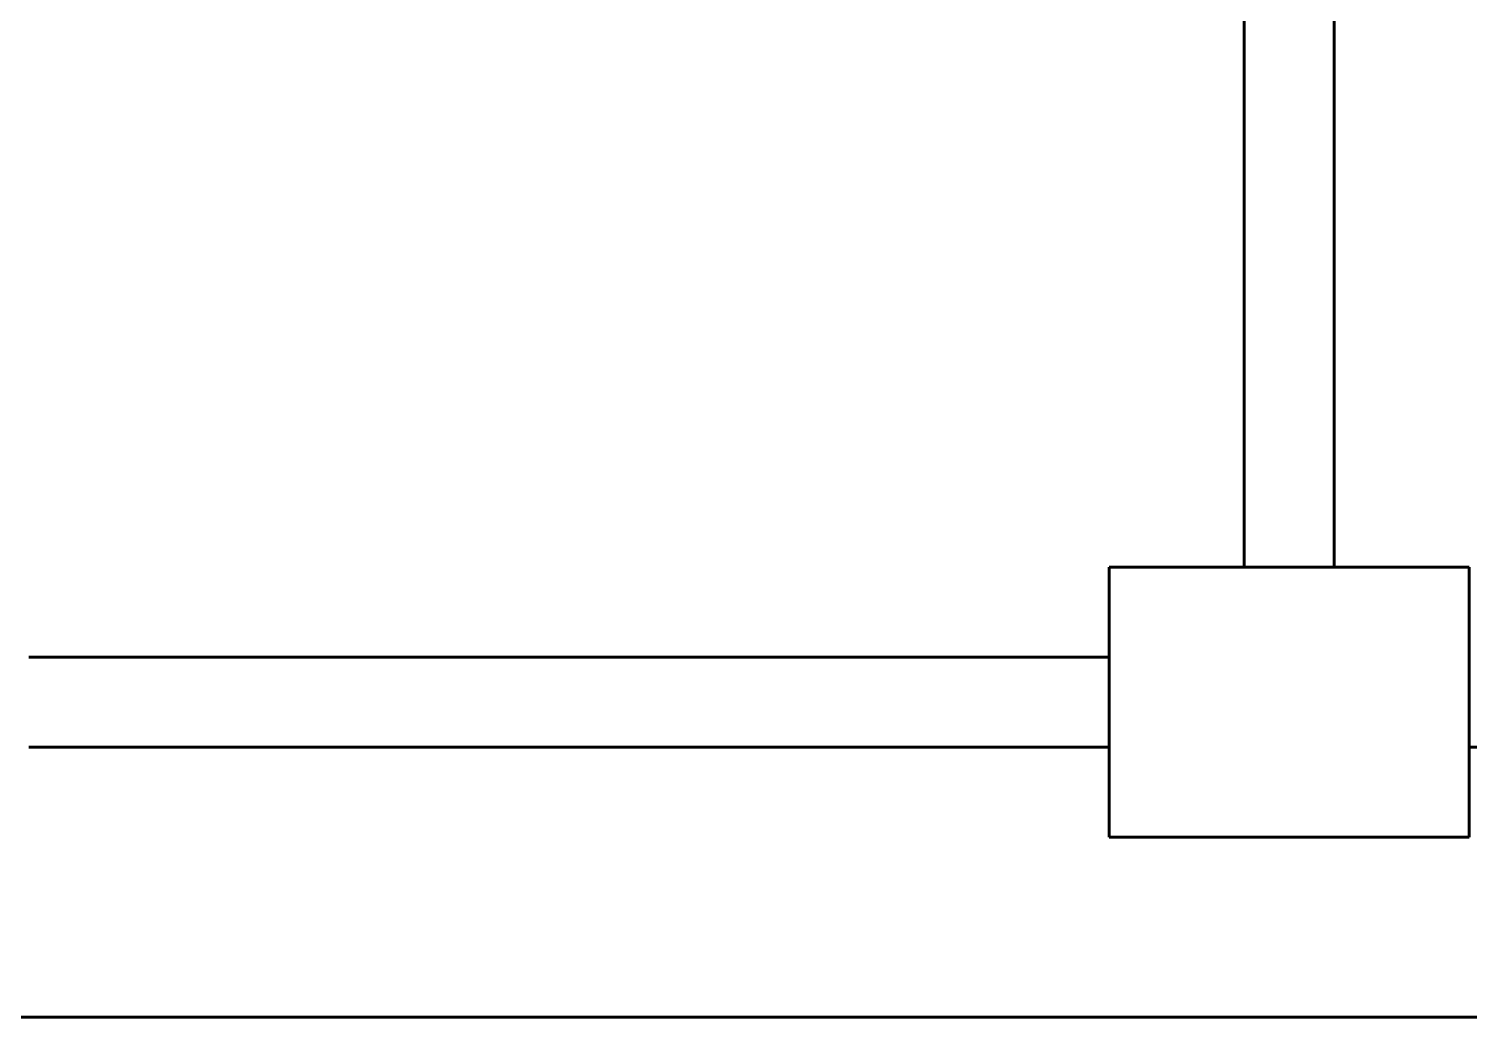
# Model space of a CAD drawing. Extents: x 0 to 297, y 0 to 292.
# Drawn here: x 156.64 to 164.64, y 67.02 to 72.51 of the extents above; entities that cross this region are included whole.
import ezdxf

# ---------------------------------------------------------------- set-up
doc = ezdxf.new("R2010")
doc.units = 0
doc.header["$MEASUREMENT"] = 0
doc.linetypes.add('K5LT_BASIC', pattern=[0])
doc.layers.add('Системный слой', color=7, linetype='Continuous')

# ---------------------------------------------------------------- blocks, each defined once
blk = doc.blocks.new('*U')
at = {"layer": 'Системный слой', "linetype": 'K5LT_BASIC', "lineweight": 60}
for p, q in [((164.642, 69.5189), (162.642, 69.5189)), ((162.642, 69.5189), (162.642, 68.0189)), ((164.642, 69.5189), (162.642, 69.5189)), ((162.642, 69.5189), (162.642, 68.0189)), ((164.642, 69.5189), (162.642, 69.5189)), ((162.642, 69.5189), (162.642, 68.0189)), ((164.642, 69.5189), (162.642, 69.5189)), ((162.642, 69.5189), (162.642, 68.0189)), ((164.642, 68.0189), (164.642, 69.5189)), ((164.642, 68.0189), (164.642, 69.5189)), ((164.642, 68.0189), (164.642, 69.5189)), ((164.642, 68.0189), (164.642, 69.5189)), ((162.642, 68.0189), (164.642, 68.0189)), ((162.642, 68.0189), (164.642, 68.0189)), ((162.642, 68.0189), (164.642, 68.0189)), ((162.642, 68.0189), (164.642, 68.0189))]:
    blk.add_line(p, q, dxfattribs=at)

msp = doc.modelspace()

# ---------------------------------------------------------------- linework, layer by layer
at = {"layer": 'Системный слой', "linetype": 'K5LT_BASIC', "lineweight": 60}
for p, q in [((163.3917, 69.5185), (163.3917, 83.5185)), ((163.8917, 69.5185), (163.8917, 83.5185)), ((162.642, 69.5189), (162.642, 68.0189)), ((162.642, 69.5189), (164.642, 69.5189)), ((164.642, 69.5189), (162.642, 69.5189)), ((162.642, 68.0189), (162.642, 69.5189)), ((162.642, 69.5189), (162.642, 68.0189)), ((162.642, 69.5189), (164.642, 69.5189)), ((162.642, 69.5189), (162.642, 68.0189)), ((162.642, 69.5189), (164.642, 69.5189)), ((164.642, 69.5189), (162.642, 69.5189)), ((162.642, 68.0189), (162.642, 69.5189)), ((162.642, 69.5189), (162.642, 68.0189)), ((162.642, 69.5189), (164.642, 69.5189)), ((162.642, 69.5189), (162.642, 68.0189)), ((162.642, 69.5189), (164.642, 69.5189)), ((163.1417, 69.5185), (162.642, 69.5189)), ((164.642, 69.5189), (162.642, 69.5189)), ((164.642, 69.5189), (164.642, 68.0189)), ((164.642, 69.5189), (164.642, 68.0189)), ((164.642, 69.5189), (164.642, 68.0189)), ((164.642, 69.5189), (164.642, 68.0189)), ((164.642, 69.5189), (164.642, 68.0189)), ((164.642, 69.5189), (164.642, 68.0189)), ((164.642, 69.5189), (164.642, 68.0189)), ((164.642, 69.5189), (164.642, 68.0189)), ((164.642, 69.5189), (164.642, 68.0189)), ((164.642, 69.5189), (164.642, 68.0189)), ((156.6422, 69.019), (162.6422, 69.019)), ((162.642, 68.5189), (156.642, 68.5189)), ((170.642, 68.5189), (164.642, 68.5189)), ((164.642, 68.0189), (162.642, 68.0189)), ((162.642, 68.0189), (164.642, 68.0189)), ((164.642, 68.0189), (162.642, 68.0189)), ((162.642, 68.0189), (164.642, 68.0189)), ((164.642, 68.0189), (162.642, 68.0189)), ((162.642, 68.0189), (164.642, 68.0189)), ((164.642, 68.0189), (162.642, 68.0189)), ((162.642, 68.0189), (164.642, 68.0189)), ((164.642, 68.0189), (162.642, 68.0189)), ((162.642, 68.0189), (164.642, 68.0189)), ((163.892, 68.0189), (163.142, 68.0189)), ((163.892, 68.0189), (163.142, 68.0189)), ((163.892, 68.0189), (163.142, 68.0189)), ((163.892, 68.0189), (163.142, 68.0189)), ((163.892, 68.0189), (163.142, 68.0189)), ((135.6417, 67.0189), (178.6417, 67.0189))]:
    msp.add_line(p, q, dxfattribs=at)

# ---------------------------------------------------------------- block references
at = {"layer": 'Системный слой'}
msp.add_blockref('*U', (0, 0), dxfattribs=at)
msp.add_blockref('*U', (0, 0), dxfattribs=at)
msp.add_blockref('*U', (0, 0), dxfattribs=at)
msp.add_blockref('*U', (0, 0), dxfattribs=at)
msp.add_blockref('*U', (0, 0), dxfattribs=at)
msp.add_blockref('*U', (0, 0), dxfattribs=at)
msp.add_blockref('*U', (0, 0), dxfattribs=at)
msp.add_blockref('*U', (0, 0), dxfattribs=at)
msp.add_blockref('*U', (0, 0), dxfattribs=at)
msp.add_blockref('*U', (0, 0), dxfattribs=at)
msp.add_blockref('*U', (0, 0), dxfattribs=at)
msp.add_blockref('*U', (0, 0), dxfattribs=at)
msp.add_blockref('*U', (0, 0), dxfattribs=at)
msp.add_blockref('*U', (0, 0), dxfattribs=at)
msp.add_blockref('*U', (0, 0), dxfattribs=at)
msp.add_blockref('*U', (0, 0), dxfattribs=at)
msp.add_blockref('*U', (0, 0), dxfattribs=at)
msp.add_blockref('*U', (0, 0), dxfattribs=at)
msp.add_blockref('*U', (0, 0), dxfattribs=at)
msp.add_blockref('*U', (0, 0), dxfattribs=at)
msp.add_blockref('*U', (0, 0), dxfattribs=at)
msp.add_blockref('*U', (0, 0), dxfattribs=at)
msp.add_blockref('*U', (0, 0), dxfattribs=at)
msp.add_blockref('*U', (0, 0), dxfattribs=at)
msp.add_blockref('*U', (0, 0), dxfattribs=at)
msp.add_blockref('*U', (0, 0), dxfattribs=at)
msp.add_blockref('*U', (0, 0), dxfattribs=at)
msp.add_blockref('*U', (0, 0), dxfattribs=at)
msp.add_blockref('*U', (0, 0), dxfattribs=at)
msp.add_blockref('*U', (0, 0), dxfattribs=at)
msp.add_blockref('*U', (0, 0), dxfattribs=at)
msp.add_blockref('*U', (0, 0), dxfattribs=at)
msp.add_blockref('*U', (0, 0), dxfattribs=at)
msp.add_blockref('*U', (0, 0), dxfattribs=at)
msp.add_blockref('*U', (0, 0), dxfattribs=at)
msp.add_blockref('*U', (0, 0), dxfattribs=at)
msp.add_blockref('*U', (0, 0), dxfattribs=at)
msp.add_blockref('*U', (0, 0), dxfattribs=at)
msp.add_blockref('*U', (0, 0), dxfattribs=at)
msp.add_blockref('*U', (0, 0), dxfattribs=at)
msp.add_blockref('*U', (0, 0), dxfattribs=at)
msp.add_blockref('*U', (0, 0), dxfattribs=at)
msp.add_blockref('*U', (0, 0), dxfattribs=at)
msp.add_blockref('*U', (0, 0), dxfattribs=at)
msp.add_blockref('*U', (0, 0), dxfattribs=at)
msp.add_blockref('*U', (0, 0), dxfattribs=at)
msp.add_blockref('*U', (0, 0), dxfattribs=at)
msp.add_blockref('*U', (0, 0), dxfattribs=at)
msp.add_blockref('*U', (0, 0), dxfattribs=at)
msp.add_blockref('*U', (0, 0), dxfattribs=at)
msp.add_blockref('*U', (0, 0), dxfattribs=at)
msp.add_blockref('*U', (0, 0), dxfattribs=at)
msp.add_blockref('*U', (0, 0), dxfattribs=at)
msp.add_blockref('*U', (0, 0), dxfattribs=at)
msp.add_blockref('*U', (0, 0), dxfattribs=at)
msp.add_blockref('*U', (0, 0), dxfattribs=at)
msp.add_blockref('*U', (0, 0), dxfattribs=at)
msp.add_blockref('*U', (0, 0), dxfattribs=at)
msp.add_blockref('*U', (0, 0), dxfattribs=at)
msp.add_blockref('*U', (0, 0), dxfattribs=at)
msp.add_blockref('*U', (0, 0), dxfattribs=at)
msp.add_blockref('*U', (0, 0), dxfattribs=at)
msp.add_blockref('*U', (0, 0), dxfattribs=at)
msp.add_blockref('*U', (0, 0), dxfattribs=at)
msp.add_blockref('*U', (0, 0), dxfattribs=at)
msp.add_blockref('*U', (0, 0), dxfattribs=at)
msp.add_blockref('*U', (0, 0), dxfattribs=at)
msp.add_blockref('*U', (0, 0), dxfattribs=at)
msp.add_blockref('*U', (0, 0), dxfattribs=at)
msp.add_blockref('*U', (0, 0), dxfattribs=at)
msp.add_blockref('*U', (0, 0), dxfattribs=at)
msp.add_blockref('*U', (0, 0), dxfattribs=at)
msp.add_blockref('*U', (0, 0), dxfattribs=at)
msp.add_blockref('*U', (0, 0), dxfattribs=at)
msp.add_blockref('*U', (0, 0), dxfattribs=at)
msp.add_blockref('*U', (0, 0), dxfattribs=at)
msp.add_blockref('*U', (0, 0), dxfattribs=at)
msp.add_blockref('*U', (0, 0), dxfattribs=at)
msp.add_blockref('*U', (0, 0), dxfattribs=at)
msp.add_blockref('*U', (0, 0), dxfattribs=at)
msp.add_blockref('*U', (0, 0), dxfattribs=at)
msp.add_blockref('*U', (0, 0), dxfattribs=at)
msp.add_blockref('*U', (0, 0), dxfattribs=at)
msp.add_blockref('*U', (0, 0), dxfattribs=at)
msp.add_blockref('*U', (0, 0), dxfattribs=at)
msp.add_blockref('*U', (0, 0), dxfattribs=at)
msp.add_blockref('*U', (0, 0), dxfattribs=at)
msp.add_blockref('*U', (0, 0), dxfattribs=at)
msp.add_blockref('*U', (0, 0), dxfattribs=at)
msp.add_blockref('*U', (0, 0), dxfattribs=at)
msp.add_blockref('*U', (0, 0), dxfattribs=at)
msp.add_blockref('*U', (0, 0), dxfattribs=at)
msp.add_blockref('*U', (0, 0), dxfattribs=at)
msp.add_blockref('*U', (0, 0), dxfattribs=at)
msp.add_blockref('*U', (0, 0), dxfattribs=at)
msp.add_blockref('*U', (0, 0), dxfattribs=at)
msp.add_blockref('*U', (0, 0), dxfattribs=at)
msp.add_blockref('*U', (0, 0), dxfattribs=at)
msp.add_blockref('*U', (0, 0), dxfattribs=at)
msp.add_blockref('*U', (0, 0), dxfattribs=at)
msp.add_blockref('*U', (0, 0), dxfattribs=at)
msp.add_blockref('*U', (0, 0), dxfattribs=at)
msp.add_blockref('*U', (0, 0), dxfattribs=at)
msp.add_blockref('*U', (0, 0), dxfattribs=at)
msp.add_blockref('*U', (0, 0), dxfattribs=at)
msp.add_blockref('*U', (0, 0), dxfattribs=at)
msp.add_blockref('*U', (0, 0), dxfattribs=at)
msp.add_blockref('*U', (0, 0), dxfattribs=at)
msp.add_blockref('*U', (0, 0), dxfattribs=at)
msp.add_blockref('*U', (0, 0), dxfattribs=at)
msp.add_blockref('*U', (0, 0), dxfattribs=at)
msp.add_blockref('*U', (0, 0), dxfattribs=at)
msp.add_blockref('*U', (0, 0), dxfattribs=at)
msp.add_blockref('*U', (0, 0), dxfattribs=at)
msp.add_blockref('*U', (0, 0), dxfattribs=at)
msp.add_blockref('*U', (0, 0), dxfattribs=at)
msp.add_blockref('*U', (0, 0), dxfattribs=at)
msp.add_blockref('*U', (0, 0), dxfattribs=at)
msp.add_blockref('*U', (0, 0), dxfattribs=at)
msp.add_blockref('*U', (0, 0), dxfattribs=at)
msp.add_blockref('*U', (0, 0), dxfattribs=at)
msp.add_blockref('*U', (0, 0), dxfattribs=at)
msp.add_blockref('*U', (0, 0), dxfattribs=at)
msp.add_blockref('*U', (0, 0), dxfattribs=at)
msp.add_blockref('*U', (0, 0), dxfattribs=at)
msp.add_blockref('*U', (0, 0), dxfattribs=at)
msp.add_blockref('*U', (0, 0), dxfattribs=at)
msp.add_blockref('*U', (0, 0), dxfattribs=at)
msp.add_blockref('*U', (0, 0), dxfattribs=at)
msp.add_blockref('*U', (0, 0), dxfattribs=at)
msp.add_blockref('*U', (0, 0), dxfattribs=at)
msp.add_blockref('*U', (0, 0), dxfattribs=at)
msp.add_blockref('*U', (0, 0), dxfattribs=at)
msp.add_blockref('*U', (0, 0), dxfattribs=at)
msp.add_blockref('*U', (0, 0), dxfattribs=at)
msp.add_blockref('*U', (0, 0), dxfattribs=at)
msp.add_blockref('*U', (0, 0), dxfattribs=at)
msp.add_blockref('*U', (0, 0), dxfattribs=at)
msp.add_blockref('*U', (0, 0), dxfattribs=at)
msp.add_blockref('*U', (0, 0), dxfattribs=at)
msp.add_blockref('*U', (0, 0), dxfattribs=at)
msp.add_blockref('*U', (0, 0), dxfattribs=at)
msp.add_blockref('*U', (0, 0), dxfattribs=at)
msp.add_blockref('*U', (0, 0), dxfattribs=at)
msp.add_blockref('*U', (0, 0), dxfattribs=at)
msp.add_blockref('*U', (0, 0), dxfattribs=at)
msp.add_blockref('*U', (0, 0), dxfattribs=at)
msp.add_blockref('*U', (0, 0), dxfattribs=at)
msp.add_blockref('*U', (0, 0), dxfattribs=at)
msp.add_blockref('*U', (0, 0), dxfattribs=at)
msp.add_blockref('*U', (0, 0), dxfattribs=at)
msp.add_blockref('*U', (0, 0), dxfattribs=at)
msp.add_blockref('*U', (0, 0), dxfattribs=at)
msp.add_blockref('*U', (0, 0), dxfattribs=at)
msp.add_blockref('*U', (0, 0), dxfattribs=at)
msp.add_blockref('*U', (0, 0), dxfattribs=at)
msp.add_blockref('*U', (0, 0), dxfattribs=at)
msp.add_blockref('*U', (0, 0), dxfattribs=at)
msp.add_blockref('*U', (0, 0), dxfattribs=at)
msp.add_blockref('*U', (0, 0), dxfattribs=at)
msp.add_blockref('*U', (0, 0), dxfattribs=at)
msp.add_blockref('*U', (0, 0), dxfattribs=at)
msp.add_blockref('*U', (0, 0), dxfattribs=at)
msp.add_blockref('*U', (0, 0), dxfattribs=at)
msp.add_blockref('*U', (0, 0), dxfattribs=at)
msp.add_blockref('*U', (0, 0), dxfattribs=at)
msp.add_blockref('*U', (0, 0), dxfattribs=at)
msp.add_blockref('*U', (0, 0), dxfattribs=at)
msp.add_blockref('*U', (0, 0), dxfattribs=at)
msp.add_blockref('*U', (0, 0), dxfattribs=at)
msp.add_blockref('*U', (0, 0), dxfattribs=at)
msp.add_blockref('*U', (0, 0), dxfattribs=at)
msp.add_blockref('*U', (0, 0), dxfattribs=at)
msp.add_blockref('*U', (0, 0), dxfattribs=at)
msp.add_blockref('*U', (0, 0), dxfattribs=at)
msp.add_blockref('*U', (0, 0), dxfattribs=at)
msp.add_blockref('*U', (0, 0), dxfattribs=at)
msp.add_blockref('*U', (0, 0), dxfattribs=at)
msp.add_blockref('*U', (0, 0), dxfattribs=at)
msp.add_blockref('*U', (0, 0), dxfattribs=at)
msp.add_blockref('*U', (0, 0), dxfattribs=at)
msp.add_blockref('*U', (0, 0), dxfattribs=at)
msp.add_blockref('*U', (0, 0), dxfattribs=at)
msp.add_blockref('*U', (0, 0), dxfattribs=at)
msp.add_blockref('*U', (0, 0), dxfattribs=at)
msp.add_blockref('*U', (0, 0), dxfattribs=at)
msp.add_blockref('*U', (0, 0), dxfattribs=at)
msp.add_blockref('*U', (0, 0), dxfattribs=at)
msp.add_blockref('*U', (0, 0), dxfattribs=at)
msp.add_blockref('*U', (0, 0), dxfattribs=at)
msp.add_blockref('*U', (0, 0), dxfattribs=at)
msp.add_blockref('*U', (0, 0), dxfattribs=at)
msp.add_blockref('*U', (0, 0), dxfattribs=at)
msp.add_blockref('*U', (0, 0), dxfattribs=at)
msp.add_blockref('*U', (0, 0), dxfattribs=at)
msp.add_blockref('*U', (0, 0), dxfattribs=at)
msp.add_blockref('*U', (0, 0), dxfattribs=at)
msp.add_blockref('*U', (0, 0), dxfattribs=at)
msp.add_blockref('*U', (0, 0), dxfattribs=at)
msp.add_blockref('*U', (0, 0), dxfattribs=at)
msp.add_blockref('*U', (0, 0), dxfattribs=at)
msp.add_blockref('*U', (0, 0), dxfattribs=at)
msp.add_blockref('*U', (0, 0), dxfattribs=at)
msp.add_blockref('*U', (0, 0), dxfattribs=at)
msp.add_blockref('*U', (0, 0), dxfattribs=at)
msp.add_blockref('*U', (0, 0), dxfattribs=at)
msp.add_blockref('*U', (0, 0), dxfattribs=at)
msp.add_blockref('*U', (0, 0), dxfattribs=at)
msp.add_blockref('*U', (0, 0), dxfattribs=at)
msp.add_blockref('*U', (0, 0), dxfattribs=at)
msp.add_blockref('*U', (0, 0), dxfattribs=at)
msp.add_blockref('*U', (0, 0), dxfattribs=at)
msp.add_blockref('*U', (0, 0), dxfattribs=at)
msp.add_blockref('*U', (0, 0), dxfattribs=at)
msp.add_blockref('*U', (0, 0), dxfattribs=at)
msp.add_blockref('*U', (0, 0), dxfattribs=at)
msp.add_blockref('*U', (0, 0), dxfattribs=at)
msp.add_blockref('*U', (0, 0), dxfattribs=at)
msp.add_blockref('*U', (0, 0), dxfattribs=at)
msp.add_blockref('*U', (0, 0), dxfattribs=at)
msp.add_blockref('*U', (0, 0), dxfattribs=at)
msp.add_blockref('*U', (0, 0), dxfattribs=at)
msp.add_blockref('*U', (0, 0), dxfattribs=at)
msp.add_blockref('*U', (0, 0), dxfattribs=at)
msp.add_blockref('*U', (0, 0), dxfattribs=at)
msp.add_blockref('*U', (0, 0), dxfattribs=at)
msp.add_blockref('*U', (0, 0), dxfattribs=at)
msp.add_blockref('*U', (0, 0), dxfattribs=at)
msp.add_blockref('*U', (0, 0), dxfattribs=at)
msp.add_blockref('*U', (0, 0), dxfattribs=at)
msp.add_blockref('*U', (0, 0), dxfattribs=at)
msp.add_blockref('*U', (0, 0), dxfattribs=at)
msp.add_blockref('*U', (0, 0), dxfattribs=at)
msp.add_blockref('*U', (0, 0), dxfattribs=at)
msp.add_blockref('*U', (0, 0), dxfattribs=at)
msp.add_blockref('*U', (0, 0), dxfattribs=at)
msp.add_blockref('*U', (0, 0), dxfattribs=at)
msp.add_blockref('*U', (0, 0), dxfattribs=at)
msp.add_blockref('*U', (0, 0), dxfattribs=at)
msp.add_blockref('*U', (0, 0), dxfattribs=at)
msp.add_blockref('*U', (0, 0), dxfattribs=at)
msp.add_blockref('*U', (0, 0), dxfattribs=at)
msp.add_blockref('*U', (0, 0), dxfattribs=at)
msp.add_blockref('*U', (0, 0), dxfattribs=at)
msp.add_blockref('*U', (0, 0), dxfattribs=at)
msp.add_blockref('*U', (0, 0), dxfattribs=at)
msp.add_blockref('*U', (0, 0), dxfattribs=at)
msp.add_blockref('*U', (0, 0), dxfattribs=at)
msp.add_blockref('*U', (0, 0), dxfattribs=at)
msp.add_blockref('*U', (0, 0), dxfattribs=at)
msp.add_blockref('*U', (0, 0), dxfattribs=at)
msp.add_blockref('*U', (0, 0), dxfattribs=at)
msp.add_blockref('*U', (0, 0), dxfattribs=at)
msp.add_blockref('*U', (0, 0), dxfattribs=at)
msp.add_blockref('*U', (0, 0), dxfattribs=at)
msp.add_blockref('*U', (0, 0), dxfattribs=at)
msp.add_blockref('*U', (0, 0), dxfattribs=at)
msp.add_blockref('*U', (0, 0), dxfattribs=at)
msp.add_blockref('*U', (0, 0), dxfattribs=at)
msp.add_blockref('*U', (0, 0), dxfattribs=at)
msp.add_blockref('*U', (0, 0), dxfattribs=at)
msp.add_blockref('*U', (0, 0), dxfattribs=at)
msp.add_blockref('*U', (0, 0), dxfattribs=at)
msp.add_blockref('*U', (0, 0), dxfattribs=at)
msp.add_blockref('*U', (0, 0), dxfattribs=at)
msp.add_blockref('*U', (0, 0), dxfattribs=at)
msp.add_blockref('*U', (0, 0), dxfattribs=at)
msp.add_blockref('*U', (0, 0), dxfattribs=at)
msp.add_blockref('*U', (0, 0), dxfattribs=at)
msp.add_blockref('*U', (0, 0), dxfattribs=at)
msp.add_blockref('*U', (0, 0), dxfattribs=at)
msp.add_blockref('*U', (0, 0), dxfattribs=at)
msp.add_blockref('*U', (0, 0), dxfattribs=at)
msp.add_blockref('*U', (0, 0), dxfattribs=at)
msp.add_blockref('*U', (0, 0), dxfattribs=at)
msp.add_blockref('*U', (0, 0), dxfattribs=at)
msp.add_blockref('*U', (0, 0), dxfattribs=at)
msp.add_blockref('*U', (0, 0), dxfattribs=at)
msp.add_blockref('*U', (0, 0), dxfattribs=at)
msp.add_blockref('*U', (0, 0), dxfattribs=at)
msp.add_blockref('*U', (0, 0), dxfattribs=at)
msp.add_blockref('*U', (0, 0), dxfattribs=at)
msp.add_blockref('*U', (0, 0), dxfattribs=at)
msp.add_blockref('*U', (0, 0), dxfattribs=at)
msp.add_blockref('*U', (0, 0), dxfattribs=at)
msp.add_blockref('*U', (0, 0), dxfattribs=at)
msp.add_blockref('*U', (0, 0), dxfattribs=at)
msp.add_blockref('*U', (0, 0), dxfattribs=at)
msp.add_blockref('*U', (0, 0), dxfattribs=at)
msp.add_blockref('*U', (0, 0), dxfattribs=at)
msp.add_blockref('*U', (0, 0), dxfattribs=at)
msp.add_blockref('*U', (0, 0), dxfattribs=at)
msp.add_blockref('*U', (0, 0), dxfattribs=at)
msp.add_blockref('*U', (0, 0), dxfattribs=at)
msp.add_blockref('*U', (0, 0), dxfattribs=at)
msp.add_blockref('*U', (0, 0), dxfattribs=at)
msp.add_blockref('*U', (0, 0), dxfattribs=at)
msp.add_blockref('*U', (0, 0), dxfattribs=at)
msp.add_blockref('*U', (0, 0), dxfattribs=at)
msp.add_blockref('*U', (0, 0), dxfattribs=at)
msp.add_blockref('*U', (0, 0), dxfattribs=at)
msp.add_blockref('*U', (0, 0), dxfattribs=at)
msp.add_blockref('*U', (0, 0), dxfattribs=at)
msp.add_blockref('*U', (0, 0), dxfattribs=at)
msp.add_blockref('*U', (0, 0), dxfattribs=at)
msp.add_blockref('*U', (0, 0), dxfattribs=at)
msp.add_blockref('*U', (0, 0), dxfattribs=at)
msp.add_blockref('*U', (0, 0), dxfattribs=at)
msp.add_blockref('*U', (0, 0), dxfattribs=at)
msp.add_blockref('*U', (0, 0), dxfattribs=at)
msp.add_blockref('*U', (0, 0), dxfattribs=at)
msp.add_blockref('*U', (0, 0), dxfattribs=at)
msp.add_blockref('*U', (0, 0), dxfattribs=at)
msp.add_blockref('*U', (0, 0), dxfattribs=at)
msp.add_blockref('*U', (0, 0), dxfattribs=at)
msp.add_blockref('*U', (0, 0), dxfattribs=at)
msp.add_blockref('*U', (0, 0), dxfattribs=at)
msp.add_blockref('*U', (0, 0), dxfattribs=at)
msp.add_blockref('*U', (0, 0), dxfattribs=at)
msp.add_blockref('*U', (0, 0), dxfattribs=at)
msp.add_blockref('*U', (0, 0), dxfattribs=at)
msp.add_blockref('*U', (0, 0), dxfattribs=at)
msp.add_blockref('*U', (0, 0), dxfattribs=at)
msp.add_blockref('*U', (0, 0), dxfattribs=at)
msp.add_blockref('*U', (0, 0), dxfattribs=at)
msp.add_blockref('*U', (0, 0), dxfattribs=at)
msp.add_blockref('*U', (0, 0), dxfattribs=at)
msp.add_blockref('*U', (0, 0), dxfattribs=at)
msp.add_blockref('*U', (0, 0), dxfattribs=at)
msp.add_blockref('*U', (0, 0), dxfattribs=at)
msp.add_blockref('*U', (0, 0), dxfattribs=at)
msp.add_blockref('*U', (0, 0), dxfattribs=at)
msp.add_blockref('*U', (0, 0), dxfattribs=at)
msp.add_blockref('*U', (0, 0), dxfattribs=at)
msp.add_blockref('*U', (0, 0), dxfattribs=at)
msp.add_blockref('*U', (0, 0), dxfattribs=at)
msp.add_blockref('*U', (0, 0), dxfattribs=at)
msp.add_blockref('*U', (0, 0), dxfattribs=at)
msp.add_blockref('*U', (0, 0), dxfattribs=at)
msp.add_blockref('*U', (0, 0), dxfattribs=at)
msp.add_blockref('*U', (0, 0), dxfattribs=at)
msp.add_blockref('*U', (0, 0), dxfattribs=at)
msp.add_blockref('*U', (0, 0), dxfattribs=at)
msp.add_blockref('*U', (0, 0), dxfattribs=at)
msp.add_blockref('*U', (0, 0), dxfattribs=at)
msp.add_blockref('*U', (0, 0), dxfattribs=at)
msp.add_blockref('*U', (0, 0), dxfattribs=at)
msp.add_blockref('*U', (0, 0), dxfattribs=at)
msp.add_blockref('*U', (0, 0), dxfattribs=at)
msp.add_blockref('*U', (0, 0), dxfattribs=at)
msp.add_blockref('*U', (0, 0), dxfattribs=at)
msp.add_blockref('*U', (0, 0), dxfattribs=at)
msp.add_blockref('*U', (0, 0), dxfattribs=at)
msp.add_blockref('*U', (0, 0), dxfattribs=at)
msp.add_blockref('*U', (0, 0), dxfattribs=at)
msp.add_blockref('*U', (0, 0), dxfattribs=at)
msp.add_blockref('*U', (0, 0), dxfattribs=at)
msp.add_blockref('*U', (0, 0), dxfattribs=at)
msp.add_blockref('*U', (0, 0), dxfattribs=at)
msp.add_blockref('*U', (0, 0), dxfattribs=at)
msp.add_blockref('*U', (0, 0), dxfattribs=at)
msp.add_blockref('*U', (0, 0), dxfattribs=at)
msp.add_blockref('*U', (0, 0), dxfattribs=at)
msp.add_blockref('*U', (0, 0), dxfattribs=at)

doc.saveas('drawing.dxf')
